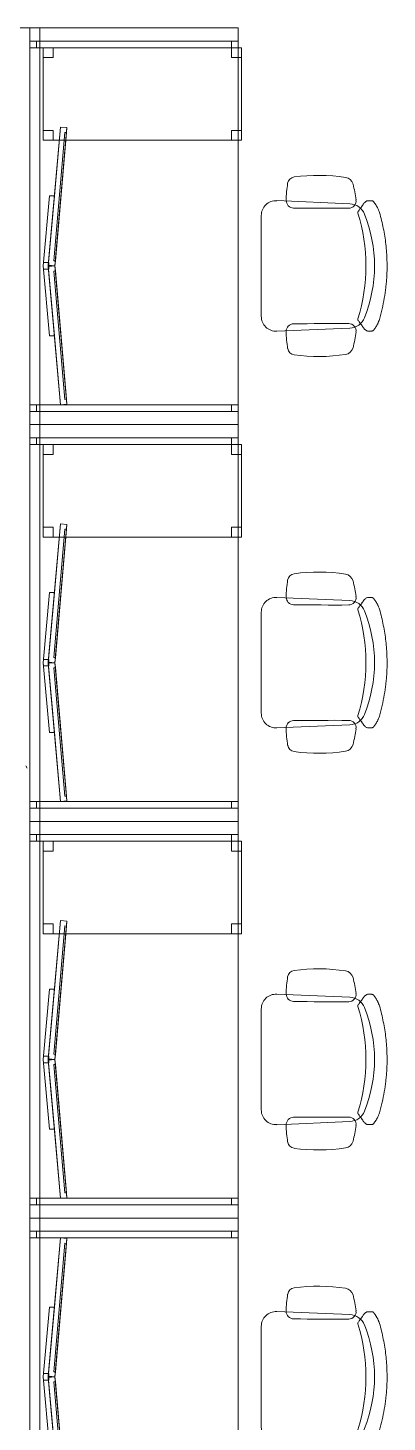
# Model space of a CAD drawing. Header units: inches. Extents: x 0 to 1536, y 72 to 1354.
# Drawn here: x 1085.6 to 1140, y 241.2 to 452.1 of the extents above; entities that cross this region are included whole.
import ezdxf

# ---------------------------------------------------------------- set-up
doc = ezdxf.new("R2010")
doc.units = ezdxf.units.IN
doc.header["$MEASUREMENT"] = 0
for name, color, linetype, lineweight in [('A-WALL-PATT', 111, 'Continuous', 13), ('I-FURN', 30, 'Continuous', 9), ('I-WALL', 2, 'Continuous', 13)]:
    doc.layers.add(name, color=color, linetype=linetype, lineweight=lineweight)
pattern_1 = [(0, (0, 0), (30.72, 7.68), [1.267, -21.773, 1.267, -21.773, -122.88]), (0, (0, 0), (30.72, 7.68), [-46.08, 1.267, -44.813, 1.267, -21.773, -53.76]), (0, (0, 0), (30.72, 7.68), [-115.2, 1.267, -14.093, 1.267, -37.133]), (120, (11.52, 3.84), (-22.011075, 22.7643), [1.267, -21.773, 1.267, -21.773, -122.88]), (120, (11.52, 3.84), (-22.011075, 22.7643), [-46.08, 1.267, -44.813, 1.267, -21.773, -53.76]), (120, (11.52, 3.84), (-22.011075, 22.7643), [-115.2, 1.267, -14.093, 1.267, -37.133]), (240, (15.36, 19.2), (-8.708925, -30.4443), [1.267, -21.773, 1.267, -21.773, -122.88]), (240, (15.36, 19.2), (-8.708925, -30.4443), [-46.08, 1.267, -44.813, 1.267, -21.773, -53.76]), (240, (15.36, 19.2), (-8.708925, -30.4443), [-115.2, 1.267, -14.093, 1.267, -37.133])]

# ---------------------------------------------------------------- blocks, each defined once
blk = doc.blocks.new('WORKSTATION_DESK - WORKSTATION_DESK-7197983-Level XX  POWER _ SIGNAL')
at = {"layer": 'I-FURN'}
for p, q in [((-9.85, 39.71), (-9.85, 39.13)), ((9.85, 39.13), (9.85, 39.71)), ((-9.4, 36.4), (-9.87, 25.35)), ((9.87, 25.35), (9.4, 36.4)), ((-7.62, 23), (7.62, 23)), ((24, 19.5), (-36, 19.5)), ((-36, 19.5), (-36, -10.5)), ((-36, -10.5), (-36, 19.5)), ((-36, 19.5), (24, 19.5)), ((-34, -10.5), (-34, 19.5)), ((-34, 19.5), (-34, 18.5)), ((-34, 19.5), (-33, 19.5)), ((-34, 19.5), (-33, 19.5)), ((-33, 20), (-33, 19.5)), ((-31.5, 20), (-33, 20)), ((-33, 20), (-31.5, 20)), ((-33, 19.5), (-33, 20)), ((-33, 20), (-33, 19.5)), ((-19, 20), (-33, 20)), ((-33, 20), (-19, 20)), ((-33, 19.5), (-33, 20)), ((-33, 19.5), (-33, 18.5)), ((-33, 18.5), (-33, 19.5)), ((-33, 19.5), (-33, -10)), ((-33, -10), (-33, 19.5)), ((-33, 18.5), (-33, 19.5)), ((-33, 19.5), (-33, -10.5)), ((-31.5, 19.5), (-31.5, 20)), ((-31.5, 20), (-31.5, 19.5)), ((-31.5, 18.5), (-31.5, 19.5)), ((-31.5, 19.5), (-31.5, 18.5)), ((-20.5, 20), (-20.5, 19.5)), ((-19, 20), (-20.5, 20)), ((-20.5, 20), (-19, 20)), ((-20.5, 19.5), (-20.5, 20)), ((-20.5, 19.5), (-20.5, 18.5)), ((-20.5, 18.5), (-20.5, 19.5)), ((-19, 19.5), (-19, 20)), ((-19, 20), (-19, 19.5)), ((-19, 19.5), (-19, 20)), ((-19, 20), (-19, 19.5)), ((-19, 18.5), (-19, 19.5)), ((-19, 19.5), (-19, 18.5)), ((-19, -6.56), (-19, 19.5)), ((-19, 19.5), (-19, -6.56)), ((21, -7.3), (21, 19.5)), ((21, 19.5), (21, 18.5)), ((21, 19.5), (22, 19.5)), ((21, 19.5), (22, 19.5)), ((22, 18.5), (22, 19.5)), ((22, 19.5), (22, -10.5)), ((24, -10.5), (24, 19.5)), ((24, 19.5), (24, -10.5)), ((-34, 18.5), (-34, -10.5)), ((-34, 18.5), (-33, 18.5)), ((-34, 18.5), (-33, 18.5)), ((-33, 18.5), (-31.5, 18.5)), ((-31.5, 18.5), (-33, 18.5)), ((-33, -10.5), (-33, 18.5)), ((-20.5, 18.5), (-19, 18.5)), ((-19, 18.5), (-20.5, 18.5)), ((21, 18.5), (21, -7.3)), ((21, 18.5), (22, 18.5)), ((21, 18.5), (22, 18.5)), ((22, -10.5), (22, 18.5)), ((-20.92, -6.39), (-21.01, -7.39)), ((-21.01, -7.39), (-20.92, -6.39)), ((-21.01, -7.39), (-0.09, -9.22)), ((-10.61, -8.29), (-21.01, -7.39)), ((0, -8.22), (-20.92, -6.39)), ((-20.92, -6.39), (-20.17, -6.45)), ((-20.17, -6.45), (-20.19, -6.7)), ((-20.19, -6.7), (-20.17, -6.45)), ((-20.19, -6.7), (-0.77, -8.4)), ((-0.77, -8.4), (-20.19, -6.7)), ((-20.17, -6.45), (-0.75, -8.15)), ((-20.17, -6.45), (-0.75, -8.15)), ((-0.75, -8.15), (-20.17, -6.45)), ((-19, -6.81), (-19, -6.56)), ((-19, -6.56), (-19, -6.81)), ((-19, -7.56), (-19, -6.81)), ((-19, -6.81), (-19, -7.56)), ((-19, -10), (-19, -7.56)), ((-19, -7.56), (-19, -10)), ((-0.5, -9.18), (-10.61, -8.29)), ((-0.09, -9.22), (-10.61, -8.29)), ((-10.61, -8.29), (-10.61, -9.05)), ((-10.61, -9.05), (-10.61, -8.29)), ((-10.61, -8.29), (-0.09, -9.22)), ((-0.77, -8.4), (-0.75, -8.15)), ((-0.77, -8.4), (-0.75, -8.15)), ((-0.75, -8.15), (0, -8.22)), ((-0.09, -9.22), (0, -8.22)), ((0, -8.22), (-0.08, -9.16)), ((20.92, -6.39), (0, -8.22)), ((0, -8.22), (0.75, -8.15)), ((0, -8.22), (0.09, -9.22)), ((0.08, -9.16), (0, -8.22)), ((0.09, -9.22), (21.01, -7.39)), ((10.55, -8.3), (0.09, -9.22)), ((0.09, -9.22), (10.55, -8.3)), ((10.55, -8.3), (0.5, -9.18)), ((0.75, -8.15), (20.17, -6.45)), ((0.75, -8.15), (20.17, -6.45)), ((20.17, -6.45), (0.75, -8.15)), ((0.75, -8.15), (0.77, -8.4)), ((0.77, -8.4), (0.75, -8.15)), ((0.77, -8.4), (20.19, -6.7)), ((20.19, -6.7), (0.77, -8.4)), ((21.01, -7.39), (10.55, -8.3)), ((10.55, -9.05), (10.55, -8.3)), ((10.55, -8.3), (10.55, -9.05)), ((20.17, -6.45), (20.92, -6.39)), ((20.19, -6.7), (20.17, -6.45)), ((20.19, -6.7), (20.17, -6.45)), ((21.01, -7.39), (20.92, -6.39)), ((20.92, -6.39), (21.01, -7.39)), ((21, -7.39), (21, -7.3)), ((21, -7.3), (21, -7.39)), ((21, -10.5), (21, -7.39)), ((21, -7.39), (21, -10.5)), ((24, -10.5), (-36, -10.5)), ((-36, -10.5), (-36, -12)), ((-36, -12), (-36, -10.5)), ((-36, -10.5), (24, -10.5)), ((-36, -10.5), (-36, -12)), ((-36, -12), (-36, -10.5)), ((-34, -12), (-34, -10.5)), ((-34, -10.5), (-34, -11)), ((-33, -8.5), (-33, -10)), ((-31.5, -8.5), (-33, -8.5)), ((-33, -8.5), (-31.5, -8.5)), ((-33, -10), (-33, -8.5)), ((-33, -10), (-31.5, -10)), ((-31.5, -10), (-33, -10)), ((-33, -10), (-19, -10)), ((-19, -10), (-33, -10)), ((-33, -11), (-33, -10.5)), ((-33, -10.5), (-33, -12)), ((-31.5, -10), (-31.5, -8.5)), ((-31.5, -8.5), (-31.5, -10)), ((-20.5, -8.5), (-20.5, -10)), ((-19, -8.5), (-20.5, -8.5)), ((-20.5, -8.5), (-19, -8.5)), ((-20.5, -10), (-20.5, -8.5)), ((-20.5, -10), (-19, -10)), ((-19, -10), (-20.5, -10)), ((-19, -10), (-19, -8.5)), ((-19, -8.5), (-19, -10)), ((-10.61, -9.05), (0, -9.98)), ((0, -9.98), (-10.61, -9.05)), ((-0.08, -9.16), (-0.5, -9.16)), ((-0.5, -9.16), (-0.08, -9.16)), ((-0.5, -9.21), (-0.5, -9.93)), ((-0.5, -9.93), (-0.5, -9.21)), ((-0.5, -9.93), (0, -9.98)), ((0, -9.98), (-0.5, -9.93)), ((-0.09, -9.22), (-0.49, -9.18)), ((-0.08, -9.16), (-0.09, -9.22)), ((0.09, -9.22), (-0.09, -9.22)), ((-0.09, -9.22), (0.09, -9.22)), ((0.08, -9.16), (-0.08, -9.16)), ((-0.08, -9.16), (0.08, -9.16)), ((0, -9.98), (10.55, -9.05)), ((10.55, -9.05), (0, -9.98)), ((0, -9.98), (0.5, -9.93)), ((0.5, -9.93), (0, -9.98)), ((0.09, -9.22), (0.08, -9.16)), ((0.5, -9.16), (0.08, -9.16)), ((0.08, -9.16), (0.5, -9.16)), ((0.49, -9.18), (0.09, -9.22)), ((0.5, -9.93), (0.5, -9.21)), ((0.5, -9.21), (0.5, -9.93)), ((21, -12), (21, -10.5)), ((21, -10.5), (21, -11)), ((22, -11), (22, -10.5)), ((22, -10.5), (22, -12)), ((24, -12), (24, -10.5)), ((24, -10.5), (24, -12)), ((24, -12), (24, -10.5)), ((24, -10.5), (24, -12)), ((24, -12), (-36, -12)), ((-34, -11), (-34, -12)), ((-34, -11), (-33, -11)), ((-34, -11), (-33, -11)), ((-33, -12), (-34, -12)), ((-34, -12), (-33, -12)), ((-33, -12), (-33, -11)), ((21, -11), (21, -12)), ((21, -11), (22, -11)), ((21, -11), (22, -11)), ((22, -12), (21, -12)), ((21, -12), (22, -12)), ((22, -12), (22, -11))]:
    blk.add_line(p, q, dxfattribs=at)
for centre, radius, start, end in [((0, 19.13), 21, 68.0907, 111.9093), ((-6.9, 36.3), 2.5, 111.9093, 177.558), ((-4.37, 43.71), 7.18, 230.2086, 237.0374), ((0, 11.84), 27, 72.7647, 107.2353), ((6.9, 36.3), 2.5, 2.442, 68.0907), ((4.37, 43.71), 7.18, 302.9626, 309.7914), ((-12.03, 35.55), 1.38, 104.7353, 171.3676), ((-7.8, 19.48), 17.99, 96.9738, 104.7353), ((-9.85, 36.22), 1.12, 0.2302, 96.9738), ((-515.68, 34.19), 506.96, 359.2871, 0.2302), ((-8.07, 38), 0.385, 237.0374, 280.7447), ((8.07, 38), 0.385, 259.2554, 302.9626), ((9.85, 36.22), 1.12, 83.0262, 179.7698), ((515.68, 34.19), 506.96, 179.7698, 180.7129), ((7.8, 19.48), 17.99, 75.2647, 83.0262), ((12.03, 35.55), 1.38, 8.6324, 75.2647), ((13.66, 31.65), 27.36, 171.3676, 187.7544), ((-13.66, 31.65), 27.36, 352.2456, 8.6324), ((-12.33, 28.11), 1.13, 187.7544, 261.3031), ((-9.88, 27.9), 1.12, 268.7165, 359.2871), ((9.88, 27.9), 1.13, 180.7129, 271.2835), ((12.33, 28.11), 1.12, 278.6969, 352.2456), ((-9.46, 46.89), 20.13, 261.3031, 268.7165), ((-7.62, 25.25), 2.25, 177.558, 270), ((7.62, 25.25), 2.25, 270, 2.442), ((9.46, 46.89), 20.13, 271.2835, 278.6969)]:
    blk.add_arc(centre, radius, start, end, dxfattribs=at)
for points, knots in [([(-8.08, 40.88), (-8.2, 40.84), (-8.37, 40.78), (-8.59, 40.69), (-8.75, 40.61), (-8.9, 40.53), (-9.04, 40.45), (-9.17, 40.37), (-9.27, 40.31), (-9.35, 40.26), (-9.42, 40.21), (-9.54, 40.13), (-9.62, 40.08), (-9.66, 40.05)], [0, 0, 0, 0, 0.166667, 0.25, 0.333333, 0.416667, 0.5, 0.583333, 0.666667, 0.708333, 0.75, 0.833333, 1, 1, 1, 1]), ([(8.08, 40.88), (7.55, 41.03), (6.49, 41.31), (4.89, 41.63), (3.54, 41.82), (2.45, 41.93), (1.5, 42), (0.41, 42.04), (-0.82, 42.03), (-2.04, 41.97), (-3.27, 41.86), (-4.49, 41.69), (-6.09, 41.4), (-7.29, 41.11), (-8.08, 40.88)], [0, 0, 0, 0, 0.1, 0.2, 0.3, 0.35, 0.4, 0.475, 0.55, 0.625, 0.7, 0.775, 0.85, 1, 1, 1, 1]), ([(9.66, 40.05), (9.62, 40.08), (9.54, 40.13), (9.42, 40.21), (9.35, 40.26), (9.27, 40.31), (9.17, 40.37), (9.04, 40.45), (8.9, 40.53), (8.75, 40.61), (8.59, 40.69), (8.37, 40.78), (8.2, 40.84), (8.08, 40.88)], [0, 0, 0, 0, 0.166667, 0.25, 0.291667, 0.333333, 0.416667, 0.5, 0.583333, 0.666667, 0.75, 0.833333, 1, 1, 1, 1])]:
    blk.add_open_spline(points, degree=3, knots=knots, dxfattribs=at)
for points in [[(-9.77, 39.95), (-9.78, 39.93), (-9.81, 39.87), (-9.84, 39.79), (-9.85, 39.74), (-9.85, 39.71)], [(-9.85, 39.13), (-9.85, 39.08), (-9.83, 38.98), (-9.74, 38.82), (-9.61, 38.67), (-9.44, 38.51), (-9.29, 38.41), (-9.2, 38.36)], [(-9.66, 40.05), (-9.67, 40.04), (-9.7, 40.02), (-9.73, 39.99), (-9.75, 39.97), (-9.76, 39.96), (-9.77, 39.95)], [(-9.2, 38.36), (-9.16, 38.33), (-9.08, 38.28), (-9.01, 38.22), (-8.97, 38.19)], [(8.97, 38.19), (9.01, 38.22), (9.08, 38.28), (9.16, 38.33), (9.2, 38.36)], [(9.2, 38.36), (9.29, 38.41), (9.44, 38.51), (9.61, 38.67), (9.74, 38.82), (9.83, 38.98), (9.85, 39.08), (9.85, 39.13)], [(9.77, 39.95), (9.76, 39.96), (9.75, 39.97), (9.73, 39.99), (9.7, 40.02), (9.67, 40.04), (9.66, 40.05)], [(9.85, 39.71), (9.85, 39.74), (9.84, 39.79), (9.81, 39.87), (9.78, 39.93), (9.77, 39.95)]]:
    blk.add_open_spline(points, degree=3, dxfattribs=at)
blk = doc.blocks.new('WORKSTATION_DESK - WORKSTATION_DESK-V1-Level XX  POWER _ SIGNAL')
at = {"layer": 'I-FURN'}
for p, q in [((-9.85, 39.71), (-9.85, 39.13)), ((9.85, 39.13), (9.85, 39.71)), ((-9.4, 36.4), (-9.87, 25.35)), ((9.87, 25.35), (9.4, 36.4)), ((-7.62, 23), (7.62, 23)), ((24, 19.5), (-36, 19.5)), ((-36, 19.5), (-36, -10.5)), ((-36, -10.5), (-36, 19.5)), ((-36, 19.5), (24, 19.5)), ((-34, -10.5), (-34, 19.5)), ((-34, 19.5), (-34, 18.5)), ((-34, 19.5), (-33, 19.5)), ((-34, 19.5), (-33, 19.5)), ((-33, 20), (-33, 19.5)), ((-31.5, 20), (-33, 20)), ((-33, 20), (-31.5, 20)), ((-33, 19.5), (-33, 20)), ((-33, 20), (-33, 19.5)), ((-19, 20), (-33, 20)), ((-33, 20), (-19, 20)), ((-33, 19.5), (-33, 20)), ((-33, 19.5), (-33, 18.5)), ((-33, 18.5), (-33, 19.5)), ((-33, 19.5), (-33, -10)), ((-33, -10), (-33, 19.5)), ((-33, 18.5), (-33, 19.5)), ((-33, 19.5), (-33, -10.5)), ((-31.5, 19.5), (-31.5, 20)), ((-31.5, 20), (-31.5, 19.5)), ((-31.5, 18.5), (-31.5, 19.5)), ((-31.5, 19.5), (-31.5, 18.5)), ((-20.5, 20), (-20.5, 19.5)), ((-19, 20), (-20.5, 20)), ((-20.5, 20), (-19, 20)), ((-20.5, 19.5), (-20.5, 20)), ((-20.5, 19.5), (-20.5, 18.5)), ((-20.5, 18.5), (-20.5, 19.5)), ((-19, 19.5), (-19, 20)), ((-19, 20), (-19, 19.5)), ((-19, 19.5), (-19, 20)), ((-19, 20), (-19, 19.5)), ((-19, 18.5), (-19, 19.5)), ((-19, 19.5), (-19, 18.5)), ((-19, -6.56), (-19, 19.5)), ((-19, 19.5), (-19, -6.56)), ((21, -7.3), (21, 19.5)), ((21, 19.5), (21, 18.5)), ((21, 19.5), (22, 19.5)), ((21, 19.5), (22, 19.5)), ((22, 18.5), (22, 19.5)), ((22, 19.5), (22, -10.5)), ((24, -10.5), (24, 19.5)), ((24, 19.5), (24, -10.5)), ((-34, 18.5), (-34, -10.5)), ((-34, 18.5), (-33, 18.5)), ((-34, 18.5), (-33, 18.5)), ((-33, 18.5), (-31.5, 18.5)), ((-31.5, 18.5), (-33, 18.5)), ((-33, -10.5), (-33, 18.5)), ((-20.5, 18.5), (-19, 18.5)), ((-19, 18.5), (-20.5, 18.5)), ((21, 18.5), (21, -7.3)), ((21, 18.5), (22, 18.5)), ((21, 18.5), (22, 18.5)), ((22, -10.5), (22, 18.5)), ((-20.92, -6.39), (-21.01, -7.39)), ((-21.01, -7.39), (-20.92, -6.39)), ((-21.01, -7.39), (-0.09, -9.22)), ((-10.61, -8.29), (-21.01, -7.39)), ((0, -8.22), (-20.92, -6.39)), ((-20.92, -6.39), (-20.17, -6.45)), ((-20.17, -6.45), (-20.19, -6.7)), ((-20.19, -6.7), (-20.17, -6.45)), ((-20.19, -6.7), (-0.77, -8.4)), ((-0.77, -8.4), (-20.19, -6.7)), ((-20.17, -6.45), (-0.75, -8.15)), ((-20.17, -6.45), (-0.75, -8.15)), ((-0.75, -8.15), (-20.17, -6.45)), ((-19, -6.81), (-19, -6.56)), ((-19, -6.56), (-19, -6.81)), ((-19, -7.56), (-19, -6.81)), ((-19, -6.81), (-19, -7.56)), ((-19, -10), (-19, -7.56)), ((-19, -7.56), (-19, -10)), ((-0.5, -9.18), (-10.61, -8.29)), ((-0.09, -9.22), (-10.61, -8.29)), ((-10.61, -8.29), (-10.61, -9.05)), ((-10.61, -9.05), (-10.61, -8.29)), ((-10.61, -8.29), (-0.09, -9.22)), ((-0.77, -8.4), (-0.75, -8.15)), ((-0.77, -8.4), (-0.75, -8.15)), ((-0.75, -8.15), (0, -8.22)), ((-0.09, -9.22), (0, -8.22)), ((0, -8.22), (-0.08, -9.16)), ((20.92, -6.39), (0, -8.22)), ((0, -8.22), (0.75, -8.15)), ((0, -8.22), (0.09, -9.22)), ((0.08, -9.16), (0, -8.22)), ((0.09, -9.22), (21.01, -7.39)), ((10.55, -8.3), (0.09, -9.22)), ((0.09, -9.22), (10.55, -8.3)), ((10.55, -8.3), (0.5, -9.18)), ((0.75, -8.15), (20.17, -6.45)), ((0.75, -8.15), (20.17, -6.45)), ((20.17, -6.45), (0.75, -8.15)), ((0.75, -8.15), (0.77, -8.4)), ((0.77, -8.4), (0.75, -8.15)), ((0.77, -8.4), (20.19, -6.7)), ((20.19, -6.7), (0.77, -8.4)), ((21.01, -7.39), (10.55, -8.3)), ((10.55, -9.05), (10.55, -8.3)), ((10.55, -8.3), (10.55, -9.05)), ((20.17, -6.45), (20.92, -6.39)), ((20.19, -6.7), (20.17, -6.45)), ((20.19, -6.7), (20.17, -6.45)), ((21.01, -7.39), (20.92, -6.39)), ((20.92, -6.39), (21.01, -7.39)), ((21, -7.39), (21, -7.3)), ((21, -7.3), (21, -7.39)), ((21, -10.5), (21, -7.39)), ((21, -7.39), (21, -10.5)), ((24, -10.5), (-36, -10.5)), ((-36, -10.5), (-36, -12)), ((-36, -12), (-36, -10.5)), ((-36, -10.5), (24, -10.5)), ((-36, -10.5), (-36, -12)), ((-36, -12), (-36, -10.5)), ((-34, -12), (-34, -10.5)), ((-34, -10.5), (-34, -11)), ((-33, -8.5), (-33, -10)), ((-31.5, -8.5), (-33, -8.5)), ((-33, -8.5), (-31.5, -8.5)), ((-33, -10), (-33, -8.5)), ((-33, -10), (-31.5, -10)), ((-31.5, -10), (-33, -10)), ((-33, -10), (-19, -10)), ((-19, -10), (-33, -10)), ((-33, -11), (-33, -10.5)), ((-33, -10.5), (-33, -12)), ((-31.5, -10), (-31.5, -8.5)), ((-31.5, -8.5), (-31.5, -10)), ((-20.5, -8.5), (-20.5, -10)), ((-19, -8.5), (-20.5, -8.5)), ((-20.5, -8.5), (-19, -8.5)), ((-20.5, -10), (-20.5, -8.5)), ((-20.5, -10), (-19, -10)), ((-19, -10), (-20.5, -10)), ((-19, -10), (-19, -8.5)), ((-19, -8.5), (-19, -10)), ((-10.61, -9.05), (0, -9.98)), ((0, -9.98), (-10.61, -9.05)), ((-0.08, -9.16), (-0.5, -9.16)), ((-0.5, -9.16), (-0.08, -9.16)), ((-0.5, -9.21), (-0.5, -9.93)), ((-0.5, -9.93), (-0.5, -9.21)), ((-0.5, -9.93), (0, -9.98)), ((0, -9.98), (-0.5, -9.93)), ((-0.09, -9.22), (-0.49, -9.18)), ((-0.08, -9.16), (-0.09, -9.22)), ((0.09, -9.22), (-0.09, -9.22)), ((-0.09, -9.22), (0.09, -9.22)), ((0.08, -9.16), (-0.08, -9.16)), ((-0.08, -9.16), (0.08, -9.16)), ((0, -9.98), (10.55, -9.05)), ((10.55, -9.05), (0, -9.98)), ((0, -9.98), (0.5, -9.93)), ((0.5, -9.93), (0, -9.98)), ((0.09, -9.22), (0.08, -9.16)), ((0.5, -9.16), (0.08, -9.16)), ((0.08, -9.16), (0.5, -9.16)), ((0.49, -9.18), (0.09, -9.22)), ((0.5, -9.93), (0.5, -9.21)), ((0.5, -9.21), (0.5, -9.93)), ((21, -12), (21, -10.5)), ((21, -10.5), (21, -11)), ((22, -11), (22, -10.5)), ((22, -10.5), (22, -12)), ((24, -12), (24, -10.5)), ((24, -10.5), (24, -12)), ((24, -12), (24, -10.5)), ((24, -10.5), (24, -12)), ((24, -12), (-36, -12)), ((-34, -11), (-34, -12)), ((-34, -11), (-33, -11)), ((-34, -11), (-33, -11)), ((-33, -12), (-34, -12)), ((-34, -12), (-33, -12)), ((-33, -12), (-33, -11)), ((21, -11), (21, -12)), ((21, -11), (22, -11)), ((21, -11), (22, -11)), ((22, -12), (21, -12)), ((21, -12), (22, -12)), ((22, -12), (22, -11))]:
    blk.add_line(p, q, dxfattribs=at)
for centre, radius, start, end in [((0, 19.13), 21, 68.0907, 111.9093), ((-6.9, 36.3), 2.5, 111.9093, 177.558), ((-4.37, 43.71), 7.18, 230.2086, 237.0374), ((0, 11.84), 27, 72.7647, 107.2353), ((6.9, 36.3), 2.5, 2.442, 68.0907), ((4.37, 43.71), 7.18, 302.9626, 309.7914), ((-12.03, 35.55), 1.38, 104.7353, 171.3676), ((-7.8, 19.48), 17.99, 96.9738, 104.7353), ((-9.85, 36.22), 1.12, 0.2302, 96.9738), ((-515.68, 34.19), 506.96, 359.2871, 0.2302), ((-8.07, 38), 0.385, 237.0374, 280.7447), ((8.07, 38), 0.385, 259.2554, 302.9626), ((9.85, 36.22), 1.12, 83.0262, 179.7698), ((515.68, 34.19), 506.96, 179.7698, 180.7129), ((7.8, 19.48), 17.99, 75.2647, 83.0262), ((12.03, 35.55), 1.38, 8.6324, 75.2647), ((13.66, 31.65), 27.36, 171.3676, 187.7544), ((-13.66, 31.65), 27.36, 352.2456, 8.6324), ((-12.33, 28.11), 1.13, 187.7544, 261.3031), ((-9.88, 27.9), 1.12, 268.7165, 359.2871), ((9.88, 27.9), 1.13, 180.7129, 271.2835), ((12.33, 28.11), 1.12, 278.6969, 352.2456), ((-9.46, 46.89), 20.13, 261.3031, 268.7165), ((-7.62, 25.25), 2.25, 177.558, 270), ((7.62, 25.25), 2.25, 270, 2.442), ((9.46, 46.89), 20.13, 271.2835, 278.6969)]:
    blk.add_arc(centre, radius, start, end, dxfattribs=at)
for points, knots in [([(-8.08, 40.88), (-8.2, 40.84), (-8.37, 40.78), (-8.59, 40.69), (-8.75, 40.61), (-8.9, 40.53), (-9.04, 40.45), (-9.17, 40.37), (-9.27, 40.31), (-9.35, 40.26), (-9.42, 40.21), (-9.54, 40.13), (-9.62, 40.08), (-9.66, 40.05)], [0, 0, 0, 0, 0.166667, 0.25, 0.333333, 0.416667, 0.5, 0.583333, 0.666667, 0.708333, 0.75, 0.833333, 1, 1, 1, 1]), ([(8.08, 40.88), (7.55, 41.03), (6.49, 41.31), (4.89, 41.63), (3.54, 41.82), (2.45, 41.93), (1.5, 42), (0.41, 42.04), (-0.82, 42.03), (-2.04, 41.97), (-3.27, 41.86), (-4.49, 41.69), (-6.09, 41.4), (-7.29, 41.11), (-8.08, 40.88)], [0, 0, 0, 0, 0.1, 0.2, 0.3, 0.35, 0.4, 0.475, 0.55, 0.625, 0.7, 0.775, 0.85, 1, 1, 1, 1]), ([(9.66, 40.05), (9.62, 40.08), (9.54, 40.13), (9.42, 40.21), (9.35, 40.26), (9.27, 40.31), (9.17, 40.37), (9.04, 40.45), (8.9, 40.53), (8.75, 40.61), (8.59, 40.69), (8.37, 40.78), (8.2, 40.84), (8.08, 40.88)], [0, 0, 0, 0, 0.166667, 0.25, 0.291667, 0.333333, 0.416667, 0.5, 0.583333, 0.666667, 0.75, 0.833333, 1, 1, 1, 1])]:
    blk.add_open_spline(points, degree=3, knots=knots, dxfattribs=at)
for points in [[(-9.77, 39.95), (-9.78, 39.93), (-9.81, 39.87), (-9.84, 39.79), (-9.85, 39.74), (-9.85, 39.71)], [(-9.85, 39.13), (-9.85, 39.08), (-9.83, 38.98), (-9.74, 38.82), (-9.61, 38.67), (-9.44, 38.51), (-9.29, 38.41), (-9.2, 38.36)], [(-9.66, 40.05), (-9.67, 40.04), (-9.7, 40.02), (-9.73, 39.99), (-9.75, 39.97), (-9.76, 39.96), (-9.77, 39.95)], [(-9.2, 38.36), (-9.16, 38.33), (-9.08, 38.28), (-9.01, 38.22), (-8.97, 38.19)], [(8.97, 38.19), (9.01, 38.22), (9.08, 38.28), (9.16, 38.33), (9.2, 38.36)], [(9.2, 38.36), (9.29, 38.41), (9.44, 38.51), (9.61, 38.67), (9.74, 38.82), (9.83, 38.98), (9.85, 39.08), (9.85, 39.13)], [(9.77, 39.95), (9.76, 39.96), (9.75, 39.97), (9.73, 39.99), (9.7, 40.02), (9.67, 40.04), (9.66, 40.05)], [(9.85, 39.71), (9.85, 39.74), (9.84, 39.79), (9.81, 39.87), (9.78, 39.93), (9.77, 39.95)]]:
    blk.add_open_spline(points, degree=3, dxfattribs=at)
blk = doc.blocks.new('WORKSTATION_DESK - WORKSTATION_DESK-V2-Level XX  POWER _ SIGNAL')
at = {"layer": 'I-FURN'}
for p, q in [((-9.85, 39.71), (-9.85, 39.13)), ((9.85, 39.13), (9.85, 39.71)), ((-9.4, 36.4), (-9.87, 25.35)), ((9.87, 25.35), (9.4, 36.4)), ((-7.62, 23), (7.62, 23)), ((24, 19.5), (-36, 19.5)), ((-36, 19.5), (-36, -10.5)), ((-36, -10.5), (-36, 19.5)), ((-36, 19.5), (24, 19.5)), ((-34, -10.5), (-34, 19.5)), ((-34, 19.5), (-34, 18.5)), ((-34, 19.5), (-33, 19.5)), ((-34, 19.5), (-33, 19.5)), ((-33, 20), (-33, 19.5)), ((-31.5, 20), (-33, 20)), ((-33, 20), (-31.5, 20)), ((-33, 19.5), (-33, 20)), ((-33, 20), (-33, 19.5)), ((-19, 20), (-33, 20)), ((-33, 20), (-19, 20)), ((-33, 19.5), (-33, 20)), ((-33, 19.5), (-33, 18.5)), ((-33, 18.5), (-33, 19.5)), ((-33, 19.5), (-33, -10)), ((-33, -10), (-33, 19.5)), ((-33, 18.5), (-33, 19.5)), ((-33, 19.5), (-33, -10.5)), ((-31.5, 19.5), (-31.5, 20)), ((-31.5, 20), (-31.5, 19.5)), ((-31.5, 18.5), (-31.5, 19.5)), ((-31.5, 19.5), (-31.5, 18.5)), ((-20.5, 20), (-20.5, 19.5)), ((-19, 20), (-20.5, 20)), ((-20.5, 20), (-19, 20)), ((-20.5, 19.5), (-20.5, 20)), ((-20.5, 19.5), (-20.5, 18.5)), ((-20.5, 18.5), (-20.5, 19.5)), ((-19, 19.5), (-19, 20)), ((-19, 20), (-19, 19.5)), ((-19, 19.5), (-19, 20)), ((-19, 20), (-19, 19.5)), ((-19, 18.5), (-19, 19.5)), ((-19, 19.5), (-19, 18.5)), ((-19, -6.56), (-19, 19.5)), ((-19, 19.5), (-19, -6.56)), ((21, -7.3), (21, 19.5)), ((21, 19.5), (21, 18.5)), ((21, 19.5), (22, 19.5)), ((21, 19.5), (22, 19.5)), ((22, 18.5), (22, 19.5)), ((22, 19.5), (22, -10.5)), ((24, -10.5), (24, 19.5)), ((24, 19.5), (24, -10.5)), ((-34, 18.5), (-34, -10.5)), ((-34, 18.5), (-33, 18.5)), ((-34, 18.5), (-33, 18.5)), ((-33, 18.5), (-31.5, 18.5)), ((-31.5, 18.5), (-33, 18.5)), ((-33, -10.5), (-33, 18.5)), ((-20.5, 18.5), (-19, 18.5)), ((-19, 18.5), (-20.5, 18.5)), ((21, 18.5), (21, -7.3)), ((21, 18.5), (22, 18.5)), ((21, 18.5), (22, 18.5)), ((22, -10.5), (22, 18.5)), ((-20.92, -6.39), (-21.01, -7.39)), ((-21.01, -7.39), (-20.92, -6.39)), ((-21.01, -7.39), (-0.09, -9.22)), ((-10.61, -8.29), (-21.01, -7.39)), ((0, -8.22), (-20.92, -6.39)), ((-20.92, -6.39), (-20.17, -6.45)), ((-20.17, -6.45), (-20.19, -6.7)), ((-20.19, -6.7), (-20.17, -6.45)), ((-20.19, -6.7), (-0.77, -8.4)), ((-0.77, -8.4), (-20.19, -6.7)), ((-20.17, -6.45), (-0.75, -8.15)), ((-20.17, -6.45), (-0.75, -8.15)), ((-0.75, -8.15), (-20.17, -6.45)), ((-19, -6.81), (-19, -6.56)), ((-19, -6.56), (-19, -6.81)), ((-19, -7.56), (-19, -6.81)), ((-19, -6.81), (-19, -7.56)), ((-19, -10), (-19, -7.56)), ((-19, -7.56), (-19, -10)), ((-0.5, -9.18), (-10.61, -8.29)), ((-0.09, -9.22), (-10.61, -8.29)), ((-10.61, -8.29), (-10.61, -9.05)), ((-10.61, -9.05), (-10.61, -8.29)), ((-10.61, -8.29), (-0.09, -9.22)), ((-0.77, -8.4), (-0.75, -8.15)), ((-0.77, -8.4), (-0.75, -8.15)), ((-0.75, -8.15), (0, -8.22)), ((-0.09, -9.22), (0, -8.22)), ((0, -8.22), (-0.08, -9.16)), ((20.92, -6.39), (0, -8.22)), ((0, -8.22), (0.75, -8.15)), ((0, -8.22), (0.09, -9.22)), ((0.08, -9.16), (0, -8.22)), ((0.09, -9.22), (21.01, -7.39)), ((10.55, -8.3), (0.09, -9.22)), ((0.09, -9.22), (10.55, -8.3)), ((10.55, -8.3), (0.5, -9.18)), ((0.75, -8.15), (20.17, -6.45)), ((0.75, -8.15), (20.17, -6.45)), ((20.17, -6.45), (0.75, -8.15)), ((0.75, -8.15), (0.77, -8.4)), ((0.77, -8.4), (0.75, -8.15)), ((0.77, -8.4), (20.19, -6.7)), ((20.19, -6.7), (0.77, -8.4)), ((21.01, -7.39), (10.55, -8.3)), ((10.55, -9.05), (10.55, -8.3)), ((10.55, -8.3), (10.55, -9.05)), ((20.17, -6.45), (20.92, -6.39)), ((20.19, -6.7), (20.17, -6.45)), ((20.19, -6.7), (20.17, -6.45)), ((21.01, -7.39), (20.92, -6.39)), ((20.92, -6.39), (21.01, -7.39)), ((21, -7.39), (21, -7.3)), ((21, -7.3), (21, -7.39)), ((21, -10.5), (21, -7.39)), ((21, -7.39), (21, -10.5)), ((24, -10.5), (-36, -10.5)), ((-36, -10.5), (-36, -12)), ((-36, -12), (-36, -10.5)), ((-36, -10.5), (24, -10.5)), ((-36, -10.5), (-36, -12)), ((-36, -12), (-36, -10.5)), ((-34, -12), (-34, -10.5)), ((-34, -10.5), (-34, -11)), ((-33, -8.5), (-33, -10)), ((-31.5, -8.5), (-33, -8.5)), ((-33, -8.5), (-31.5, -8.5)), ((-33, -10), (-33, -8.5)), ((-33, -10), (-31.5, -10)), ((-31.5, -10), (-33, -10)), ((-33, -10), (-19, -10)), ((-19, -10), (-33, -10)), ((-33, -11), (-33, -10.5)), ((-33, -10.5), (-33, -12)), ((-31.5, -10), (-31.5, -8.5)), ((-31.5, -8.5), (-31.5, -10)), ((-20.5, -8.5), (-20.5, -10)), ((-19, -8.5), (-20.5, -8.5)), ((-20.5, -8.5), (-19, -8.5)), ((-20.5, -10), (-20.5, -8.5)), ((-20.5, -10), (-19, -10)), ((-19, -10), (-20.5, -10)), ((-19, -10), (-19, -8.5)), ((-19, -8.5), (-19, -10)), ((-10.61, -9.05), (0, -9.98)), ((0, -9.98), (-10.61, -9.05)), ((-0.08, -9.16), (-0.5, -9.16)), ((-0.5, -9.16), (-0.08, -9.16)), ((-0.5, -9.21), (-0.5, -9.93)), ((-0.5, -9.93), (-0.5, -9.21)), ((-0.5, -9.93), (0, -9.98)), ((0, -9.98), (-0.5, -9.93)), ((-0.09, -9.22), (-0.49, -9.18)), ((-0.08, -9.16), (-0.09, -9.22)), ((0.09, -9.22), (-0.09, -9.22)), ((-0.09, -9.22), (0.09, -9.22)), ((0.08, -9.16), (-0.08, -9.16)), ((-0.08, -9.16), (0.08, -9.16)), ((0, -9.98), (10.55, -9.05)), ((10.55, -9.05), (0, -9.98)), ((0, -9.98), (0.5, -9.93)), ((0.5, -9.93), (0, -9.98)), ((0.09, -9.22), (0.08, -9.16)), ((0.5, -9.16), (0.08, -9.16)), ((0.08, -9.16), (0.5, -9.16)), ((0.49, -9.18), (0.09, -9.22)), ((0.5, -9.93), (0.5, -9.21)), ((0.5, -9.21), (0.5, -9.93)), ((21, -12), (21, -10.5)), ((21, -10.5), (21, -11)), ((22, -11), (22, -10.5)), ((22, -10.5), (22, -12)), ((24, -12), (24, -10.5)), ((24, -10.5), (24, -12)), ((24, -12), (24, -10.5)), ((24, -10.5), (24, -12)), ((24, -12), (-36, -12)), ((-34, -11), (-34, -12)), ((-34, -11), (-33, -11)), ((-34, -11), (-33, -11)), ((-33, -12), (-34, -12)), ((-34, -12), (-33, -12)), ((-33, -12), (-33, -11)), ((21, -11), (21, -12)), ((21, -11), (22, -11)), ((21, -11), (22, -11)), ((22, -12), (21, -12)), ((21, -12), (22, -12)), ((22, -12), (22, -11))]:
    blk.add_line(p, q, dxfattribs=at)
for centre, radius, start, end in [((0, 19.13), 21, 68.0907, 111.9093), ((-6.9, 36.3), 2.5, 111.9093, 177.558), ((-4.37, 43.71), 7.18, 230.2086, 237.0374), ((0, 11.84), 27, 72.7647, 107.2353), ((6.9, 36.3), 2.5, 2.442, 68.0907), ((4.37, 43.71), 7.18, 302.9626, 309.7914), ((-12.03, 35.55), 1.38, 104.7353, 171.3676), ((-7.8, 19.48), 17.99, 96.9738, 104.7353), ((-9.85, 36.22), 1.12, 0.2302, 96.9738), ((-515.68, 34.19), 506.96, 359.2871, 0.2302), ((-8.07, 38), 0.385, 237.0374, 280.7447), ((8.07, 38), 0.385, 259.2554, 302.9626), ((9.85, 36.22), 1.12, 83.0262, 179.7698), ((515.68, 34.19), 506.96, 179.7698, 180.7129), ((7.8, 19.48), 17.99, 75.2647, 83.0262), ((12.03, 35.55), 1.38, 8.6324, 75.2647), ((13.66, 31.65), 27.36, 171.3676, 187.7544), ((-13.66, 31.65), 27.36, 352.2456, 8.6324), ((-12.33, 28.11), 1.13, 187.7544, 261.3031), ((-9.88, 27.9), 1.12, 268.7165, 359.2871), ((9.88, 27.9), 1.13, 180.7129, 271.2835), ((12.33, 28.11), 1.12, 278.6969, 352.2456), ((-9.46, 46.89), 20.13, 261.3031, 268.7165), ((-7.62, 25.25), 2.25, 177.558, 270), ((7.62, 25.25), 2.25, 270, 2.442), ((9.46, 46.89), 20.13, 271.2835, 278.6969)]:
    blk.add_arc(centre, radius, start, end, dxfattribs=at)
for points, knots in [([(-8.08, 40.88), (-8.2, 40.84), (-8.37, 40.78), (-8.59, 40.69), (-8.75, 40.61), (-8.9, 40.53), (-9.04, 40.45), (-9.17, 40.37), (-9.27, 40.31), (-9.35, 40.26), (-9.42, 40.21), (-9.54, 40.13), (-9.62, 40.08), (-9.66, 40.05)], [0, 0, 0, 0, 0.166667, 0.25, 0.333333, 0.416667, 0.5, 0.583333, 0.666667, 0.708333, 0.75, 0.833333, 1, 1, 1, 1]), ([(8.08, 40.88), (7.55, 41.03), (6.49, 41.31), (4.89, 41.63), (3.54, 41.82), (2.45, 41.93), (1.5, 42), (0.41, 42.04), (-0.82, 42.03), (-2.04, 41.97), (-3.27, 41.86), (-4.49, 41.69), (-6.09, 41.4), (-7.29, 41.11), (-8.08, 40.88)], [0, 0, 0, 0, 0.1, 0.2, 0.3, 0.35, 0.4, 0.475, 0.55, 0.625, 0.7, 0.775, 0.85, 1, 1, 1, 1]), ([(9.66, 40.05), (9.62, 40.08), (9.54, 40.13), (9.42, 40.21), (9.35, 40.26), (9.27, 40.31), (9.17, 40.37), (9.04, 40.45), (8.9, 40.53), (8.75, 40.61), (8.59, 40.69), (8.37, 40.78), (8.2, 40.84), (8.08, 40.88)], [0, 0, 0, 0, 0.166667, 0.25, 0.291667, 0.333333, 0.416667, 0.5, 0.583333, 0.666667, 0.75, 0.833333, 1, 1, 1, 1])]:
    blk.add_open_spline(points, degree=3, knots=knots, dxfattribs=at)
for points in [[(-9.77, 39.95), (-9.78, 39.93), (-9.81, 39.87), (-9.84, 39.79), (-9.85, 39.74), (-9.85, 39.71)], [(-9.85, 39.13), (-9.85, 39.08), (-9.83, 38.98), (-9.74, 38.82), (-9.61, 38.67), (-9.44, 38.51), (-9.29, 38.41), (-9.2, 38.36)], [(-9.66, 40.05), (-9.67, 40.04), (-9.7, 40.02), (-9.73, 39.99), (-9.75, 39.97), (-9.76, 39.96), (-9.77, 39.95)], [(-9.2, 38.36), (-9.16, 38.33), (-9.08, 38.28), (-9.01, 38.22), (-8.97, 38.19)], [(8.97, 38.19), (9.01, 38.22), (9.08, 38.28), (9.16, 38.33), (9.2, 38.36)], [(9.2, 38.36), (9.29, 38.41), (9.44, 38.51), (9.61, 38.67), (9.74, 38.82), (9.83, 38.98), (9.85, 39.08), (9.85, 39.13)], [(9.77, 39.95), (9.76, 39.96), (9.75, 39.97), (9.73, 39.99), (9.7, 40.02), (9.67, 40.04), (9.66, 40.05)], [(9.85, 39.71), (9.85, 39.74), (9.84, 39.79), (9.81, 39.87), (9.78, 39.93), (9.77, 39.95)]]:
    blk.add_open_spline(points, degree=3, dxfattribs=at)
blk = doc.blocks.new('WORKSTATION_DESK - WORKSTATION_DESK-V15-Level XX  POWER _ SIGNAL')
at = {"layer": 'I-FURN'}
for p, q in [((-36, 12), (-36, 10.5)), ((-36, 10.5), (-36, 12)), ((-36, 12), (-36, 10.5)), ((-36, 10.5), (-36, 12)), ((-36, 12), (24, 12)), ((-34, 12), (-34, 11)), ((-34, 10.5), (-34, 12)), ((-34, 12), (-33, 12)), ((-33, 12), (-34, 12)), ((-34, 11), (-34, 10.5)), ((-33, 11), (-34, 11)), ((-33, 11), (-34, 11)), ((-33, 12), (-33, 10.5)), ((-33, 11), (-33, 12)), ((-33, 10.5), (-33, 11)), ((21, 12), (21, 11)), ((21, 10.5), (21, 12)), ((21, 12), (22, 12)), ((22, 12), (21, 12)), ((21, 11), (21, 10.5)), ((22, 11), (21, 11)), ((22, 11), (21, 11)), ((22, 12), (22, 10.5)), ((22, 11), (22, 12)), ((22, 10.5), (22, 11)), ((24, 10.5), (24, 12)), ((24, 12), (24, 10.5)), ((24, 10.5), (24, 12)), ((24, 12), (24, 10.5)), ((-36, 10.5), (24, 10.5)), ((24, 10.5), (-36, 10.5)), ((-36, 10.5), (-36, -19.5)), ((-36, -19.5), (-36, 10.5)), ((-34, 10.5), (-34, -18.5)), ((-34, -19.5), (-34, 10.5)), ((-33, 10.5), (-33, -19.5)), ((-33, -18.5), (-33, 10.5)), ((-31.5, 10), (-33, 10)), ((-33, 10), (-33, 8.5)), ((-33, 8.5), (-33, 10)), ((-33, 10), (-31.5, 10)), ((-19, 10), (-33, 10)), ((-33, 10), (-33, -19.5)), ((-33, -19.5), (-33, 10)), ((-33, 10), (-19, 10)), ((-33, 8.5), (-31.5, 8.5)), ((-31.5, 8.5), (-33, 8.5)), ((-31.5, 8.5), (-31.5, 10)), ((-31.5, 10), (-31.5, 8.5)), ((-0.09, 9.22), (-21.01, 7.39)), ((-19, 10), (-20.5, 10)), ((-20.5, 10), (-20.5, 8.5)), ((-20.5, 8.5), (-20.5, 10)), ((-20.5, 10), (-19, 10)), ((-20.5, 8.5), (-19, 8.5)), ((-19, 8.5), (-20.5, 8.5)), ((-19, 8.5), (-19, 10)), ((-19, 10), (-19, 8.5)), ((-19, 7.56), (-19, 10)), ((-19, 10), (-19, 7.56)), ((0, 9.98), (-10.61, 9.05)), ((-10.61, 9.05), (0, 9.98)), ((-10.61, 8.29), (-0.09, 9.22)), ((-0.09, 9.22), (-10.61, 8.29)), ((-10.61, 8.29), (-0.5, 9.18)), ((-10.61, 9.05), (-10.61, 8.29)), ((-10.61, 8.29), (-10.61, 9.05)), ((0, 9.98), (-0.5, 9.93)), ((-0.5, 9.93), (0, 9.98)), ((-0.5, 9.93), (-0.5, 9.21)), ((-0.5, 9.21), (-0.5, 9.93)), ((-0.5, 9.16), (-0.08, 9.16)), ((-0.08, 9.16), (-0.5, 9.16)), ((-0.49, 9.18), (-0.09, 9.22)), ((0, 8.22), (-0.09, 9.22)), ((-0.09, 9.22), (-0.08, 9.16)), ((-0.09, 9.22), (0.09, 9.22)), ((0.09, 9.22), (-0.09, 9.22)), ((-0.08, 9.16), (0, 8.22)), ((-0.08, 9.16), (0.08, 9.16)), ((0.08, 9.16), (-0.08, 9.16)), ((0.5, 9.93), (0, 9.98)), ((0, 9.98), (0.5, 9.93)), ((10.55, 9.05), (0, 9.98)), ((0, 9.98), (10.55, 9.05)), ((0.09, 9.22), (0, 8.22)), ((0, 8.22), (0.08, 9.16)), ((0.08, 9.16), (0.09, 9.22)), ((0.08, 9.16), (0.5, 9.16)), ((0.5, 9.16), (0.08, 9.16)), ((21.01, 7.39), (0.09, 9.22)), ((0.09, 9.22), (0.49, 9.18)), ((0.09, 9.22), (10.55, 8.3)), ((10.55, 8.3), (0.09, 9.22)), ((0.5, 9.21), (0.5, 9.93)), ((0.5, 9.93), (0.5, 9.21)), ((0.5, 9.18), (10.55, 8.3)), ((10.55, 8.3), (10.55, 9.05)), ((10.55, 9.05), (10.55, 8.3)), ((21, 10.5), (21, 7.39)), ((21, 7.39), (21, 10.5)), ((22, 10.5), (22, -19.5)), ((22, -18.5), (22, 10.5)), ((24, -19.5), (24, 10.5)), ((24, 10.5), (24, -19.5)), ((-21.01, 7.39), (-10.61, 8.29)), ((-21.01, 7.39), (-20.92, 6.39)), ((-20.92, 6.39), (-21.01, 7.39)), ((-20.92, 6.39), (0, 8.22)), ((-20.17, 6.45), (-20.92, 6.39)), ((-20.19, 6.7), (-0.77, 8.4)), ((-0.77, 8.4), (-20.19, 6.7)), ((-20.19, 6.7), (-20.17, 6.45)), ((-20.17, 6.45), (-20.19, 6.7)), ((-0.75, 8.15), (-20.17, 6.45)), ((-20.17, 6.45), (-0.75, 8.15)), ((-0.75, 8.15), (-20.17, 6.45)), ((-19, 6.81), (-19, 7.56)), ((-19, 7.56), (-19, 6.81)), ((-19, 6.56), (-19, 6.81)), ((-19, 6.81), (-19, 6.56)), ((-19, -19.5), (-19, 6.56)), ((-19, 6.56), (-19, -19.5)), ((-0.75, 8.15), (-0.77, 8.4)), ((-0.75, 8.15), (-0.77, 8.4)), ((0, 8.22), (-0.75, 8.15)), ((0, 8.22), (20.92, 6.39)), ((0.75, 8.15), (0, 8.22)), ((0.77, 8.4), (0.75, 8.15)), ((0.75, 8.15), (0.77, 8.4)), ((20.17, 6.45), (0.75, 8.15)), ((0.75, 8.15), (20.17, 6.45)), ((20.17, 6.45), (0.75, 8.15)), ((0.77, 8.4), (20.19, 6.7)), ((20.19, 6.7), (0.77, 8.4)), ((10.55, 8.3), (21.01, 7.39)), ((20.17, 6.45), (20.19, 6.7)), ((20.17, 6.45), (20.19, 6.7)), ((20.92, 6.39), (20.17, 6.45)), ((20.92, 6.39), (21.01, 7.39)), ((21.01, 7.39), (20.92, 6.39)), ((21, 7.39), (21, 7.3)), ((21, 7.3), (21, 7.39)), ((21, 7.3), (21, -18.5)), ((21, -19.5), (21, 7.3)), ((-34, -18.5), (-34, -19.5)), ((-33, -18.5), (-34, -18.5)), ((-33, -18.5), (-34, -18.5)), ((-31.5, -18.5), (-33, -18.5)), ((-33, -18.5), (-33, -19.5)), ((-33, -19.5), (-33, -18.5)), ((-33, -18.5), (-31.5, -18.5)), ((-33, -19.5), (-33, -18.5)), ((-31.5, -19.5), (-31.5, -18.5)), ((-31.5, -18.5), (-31.5, -19.5)), ((-19, -18.5), (-20.5, -18.5)), ((-20.5, -18.5), (-20.5, -19.5)), ((-20.5, -19.5), (-20.5, -18.5)), ((-20.5, -18.5), (-19, -18.5)), ((-19, -19.5), (-19, -18.5)), ((-19, -18.5), (-19, -19.5)), ((21, -18.5), (21, -19.5)), ((22, -18.5), (21, -18.5)), ((22, -18.5), (21, -18.5)), ((22, -19.5), (22, -18.5)), ((-36, -19.5), (24, -19.5)), ((24, -19.5), (-36, -19.5)), ((-33, -19.5), (-34, -19.5)), ((-33, -19.5), (-34, -19.5)), ((-33, -19.5), (-33, -20)), ((-33, -20), (-33, -19.5)), ((-33, -19.5), (-33, -20)), ((-33, -20), (-33, -19.5)), ((-33, -20), (-31.5, -20)), ((-31.5, -20), (-33, -20)), ((-33, -20), (-19, -20)), ((-19, -20), (-33, -20)), ((-31.5, -20), (-31.5, -19.5)), ((-31.5, -19.5), (-31.5, -20)), ((-20.5, -19.5), (-20.5, -20)), ((-20.5, -20), (-20.5, -19.5)), ((-20.5, -20), (-19, -20)), ((-19, -20), (-20.5, -20)), ((-19, -20), (-19, -19.5)), ((-19, -19.5), (-19, -20)), ((-19, -20), (-19, -19.5)), ((-19, -19.5), (-19, -20)), ((22, -19.5), (21, -19.5)), ((22, -19.5), (21, -19.5)), ((-7.62, -23), (7.62, -23)), ((-9.4, -36.4), (-9.87, -25.35)), ((9.87, -25.35), (9.4, -36.4)), ((-9.85, -39.71), (-9.85, -39.13)), ((9.85, -39.13), (9.85, -39.71))]:
    blk.add_line(p, q, dxfattribs=at)
for centre, radius, start, end in [((-7.62, -25.25), 2.25, 90, 182.442), ((7.62, -25.25), 2.25, 357.558, 90), ((-12.33, -28.11), 1.13, 98.6969, 172.2456), ((-9.46, -46.89), 20.13, 91.2835, 98.6969), ((-9.88, -27.9), 1.12, 0.7129, 91.2835), ((9.88, -27.9), 1.13, 88.7165, 179.2871), ((9.46, -46.89), 20.13, 81.3031, 88.7165), ((12.33, -28.11), 1.12, 7.7544, 81.3031), ((13.66, -31.65), 27.36, 172.2456, 188.6324), ((-515.68, -34.19), 506.96, 359.7698, 0.7129), ((515.68, -34.19), 506.96, 179.2871, 180.2302), ((-13.66, -31.65), 27.36, 351.3676, 7.7544), ((-12.03, -35.55), 1.38, 188.6324, 255.2647), ((12.03, -35.55), 1.38, 284.7353, 351.3676), ((-7.8, -19.48), 17.99, 255.2647, 263.0262), ((-9.85, -36.22), 1.12, 263.0262, 359.7698), ((-6.9, -36.3), 2.5, 182.442, 248.0907), ((-4.37, -43.71), 7.18, 122.9626, 129.7914), ((-8.07, -38), 0.385, 79.2553, 122.9626), ((0, -11.84), 27, 252.7647, 287.2353), ((6.9, -36.3), 2.5, 291.9093, 357.558), ((8.07, -38), 0.385, 57.0374, 100.7446), ((4.37, -43.71), 7.18, 50.2086, 57.0374), ((9.85, -36.22), 1.12, 180.2302, 276.9738), ((7.8, -19.48), 17.99, 276.9738, 284.7353), ((0, -19.13), 21, 248.0907, 291.9093)]:
    blk.add_arc(centre, radius, start, end, dxfattribs=at)
for points in [[(-9.85, -39.13), (-9.85, -39.08), (-9.83, -38.98), (-9.74, -38.82), (-9.61, -38.67), (-9.44, -38.51), (-9.29, -38.41), (-9.2, -38.36)], [(-9.77, -39.95), (-9.78, -39.93), (-9.81, -39.87), (-9.84, -39.79), (-9.85, -39.74), (-9.85, -39.71)], [(-9.66, -40.05), (-9.67, -40.04), (-9.7, -40.02), (-9.73, -39.99), (-9.75, -39.97), (-9.76, -39.96), (-9.77, -39.95)], [(-9.2, -38.36), (-9.16, -38.33), (-9.08, -38.28), (-9.01, -38.22), (-8.97, -38.19)], [(8.97, -38.19), (9.01, -38.22), (9.08, -38.28), (9.16, -38.33), (9.2, -38.36)], [(9.2, -38.36), (9.29, -38.41), (9.44, -38.51), (9.61, -38.67), (9.74, -38.82), (9.83, -38.98), (9.85, -39.08), (9.85, -39.13)], [(9.77, -39.95), (9.76, -39.96), (9.75, -39.97), (9.73, -39.99), (9.7, -40.02), (9.67, -40.04), (9.66, -40.05)], [(9.85, -39.71), (9.85, -39.74), (9.84, -39.79), (9.81, -39.87), (9.78, -39.93), (9.77, -39.95)]]:
    blk.add_open_spline(points, degree=3, dxfattribs=at)
for points, knots in [([(-8.08, -40.88), (-8.2, -40.84), (-8.37, -40.78), (-8.59, -40.69), (-8.75, -40.61), (-8.9, -40.53), (-9.04, -40.45), (-9.17, -40.37), (-9.27, -40.31), (-9.35, -40.26), (-9.42, -40.21), (-9.54, -40.13), (-9.62, -40.08), (-9.66, -40.05)], [-1, -1, -1, -1, -0.833333, -0.75, -0.666667, -0.583333, -0.5, -0.416667, -0.333333, -0.291667, -0.25, -0.166667, 0, 0, 0, 0]), ([(9.66, -40.05), (9.62, -40.08), (9.54, -40.13), (9.42, -40.21), (9.35, -40.26), (9.27, -40.31), (9.17, -40.37), (9.04, -40.45), (8.9, -40.53), (8.75, -40.61), (8.59, -40.69), (8.37, -40.78), (8.2, -40.84), (8.08, -40.88)], [-1, -1, -1, -1, -0.833333, -0.75, -0.708333, -0.666667, -0.583333, -0.5, -0.416667, -0.333333, -0.25, -0.166667, 0, 0, 0, 0]), ([(8.08, -40.88), (7.29, -41.11), (6.09, -41.4), (4.49, -41.69), (3.27, -41.86), (2.04, -41.97), (0.82, -42.03), (-0.41, -42.04), (-1.5, -42), (-2.45, -41.93), (-3.54, -41.82), (-4.89, -41.63), (-6.49, -41.31), (-7.55, -41.03), (-8.08, -40.88)], [-1, -1, -1, -1, -0.85, -0.775, -0.7, -0.625, -0.55, -0.475, -0.4, -0.35, -0.3, -0.2, -0.1, 0, 0, 0, 0])]:
    blk.add_open_spline(points, degree=3, knots=knots, dxfattribs=at)

msp = doc.modelspace()

# ---------------------------------------------------------------- hatches: boundary and pattern name
at = {"layer": 'A-WALL-PATT', "lineweight": 9}
h = msp.add_hatch(dxfattribs=at)
h.set_pattern_fill('FP_1', color=256, style=0, pattern_type=2)
h.set_pattern_definition(pattern_1)
h.paths.add_polyline_path([(1085.95, 265.6), (1085.95, 452.1), (1085.33, 452.1), (1085.33, 265.6)], flags=0)
h = msp.add_hatch(dxfattribs=at)
h.set_pattern_fill('FP_1', color=256, style=0, pattern_type=2)
h.set_pattern_definition(pattern_1)
h.paths.add_polyline_path([(1085.95, 84), (1085.95, 265.6), (1085.33, 265.6), (1085.33, 84)], flags=0)

# ---------------------------------------------------------------- linework, layer by layer
at = {"layer": 'I-WALL'}
for p, q in [((1085.95, 452.1), (420.39, 452.1)), ((1085.95, 84), (1085.95, 452.1))]:
    msp.add_line(p, q, dxfattribs=at)

# ---------------------------------------------------------------- block references
at = {"layer": 'I-FURN'}
for name, p, rotation in [('WORKSTATION_DESK - WORKSTATION_DESK-7197983-Level XX  POWER _ SIGNAL', (1097.95, 416.1), 270.0000000000001), ('WORKSTATION_DESK - WORKSTATION_DESK-V1-Level XX  POWER _ SIGNAL', (1097.95, 356.1), 270.0000000000001), ('WORKSTATION_DESK - WORKSTATION_DESK-V2-Level XX  POWER _ SIGNAL', (1097.95, 296.1), 270.0000000000001), ('WORKSTATION_DESK - WORKSTATION_DESK-V15-Level XX  POWER _ SIGNAL', (1097.95, 248.1), 89.9999999999993)]:
    msp.add_blockref(name, p, dxfattribs=dict(at, rotation=rotation))

doc.saveas('drawing.dxf')
